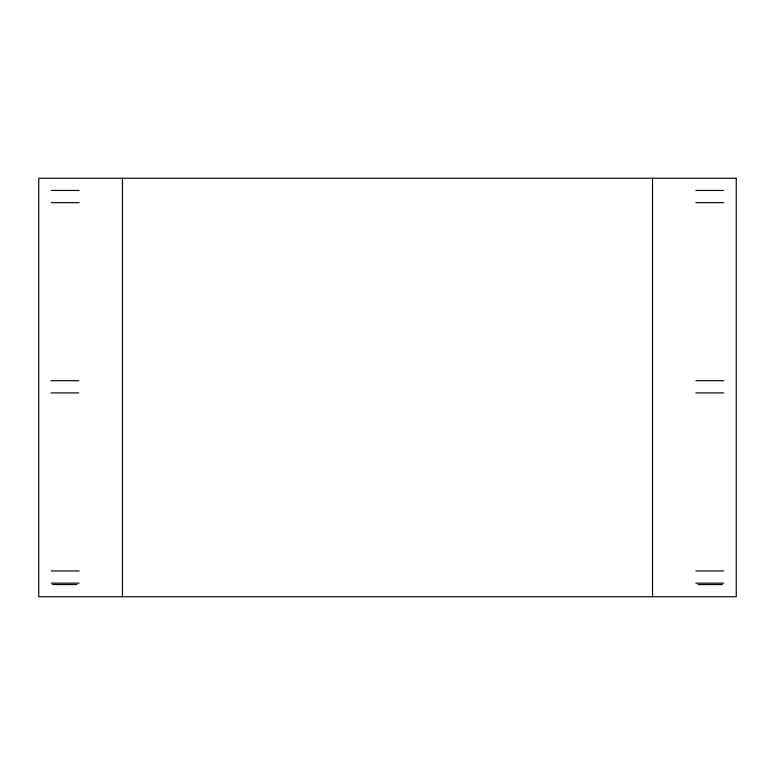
<?xml version="1.0" encoding="UTF-8"?>
<svg xmlns="http://www.w3.org/2000/svg" width="775" height="775" viewBox="0 0 775 775"><rect width="100%" height="100%" fill="white"/><g stroke="black" fill="none" stroke-linecap="round" stroke-linejoin="round"><path stroke-width="1.16" d="M51.305 190.456L79.118 190.456M695.882 190.456L723.695 190.456M51.305 202.662L79.118 202.662M695.882 202.662L723.695 202.662M50.956 380.699L78.74 380.699M695.911 380.699L723.695 380.699M50.956 392.906L78.74 392.906M695.911 392.906L723.695 392.906M51.305 570.942L79.128 570.942M695.873 570.942L723.695 570.942M51.305 583.149L79.128 583.149M695.873 583.149L723.695 583.149M52.7 584.544L76.919 584.544M698.081 584.544L722.3 584.544M652.55 178.25L652.55 596.75M122.45 178.25L122.45 596.75M736.25 178.25L38.75 178.25L38.75 596.75L736.25 596.75L736.25 178.25"/></g></svg>
